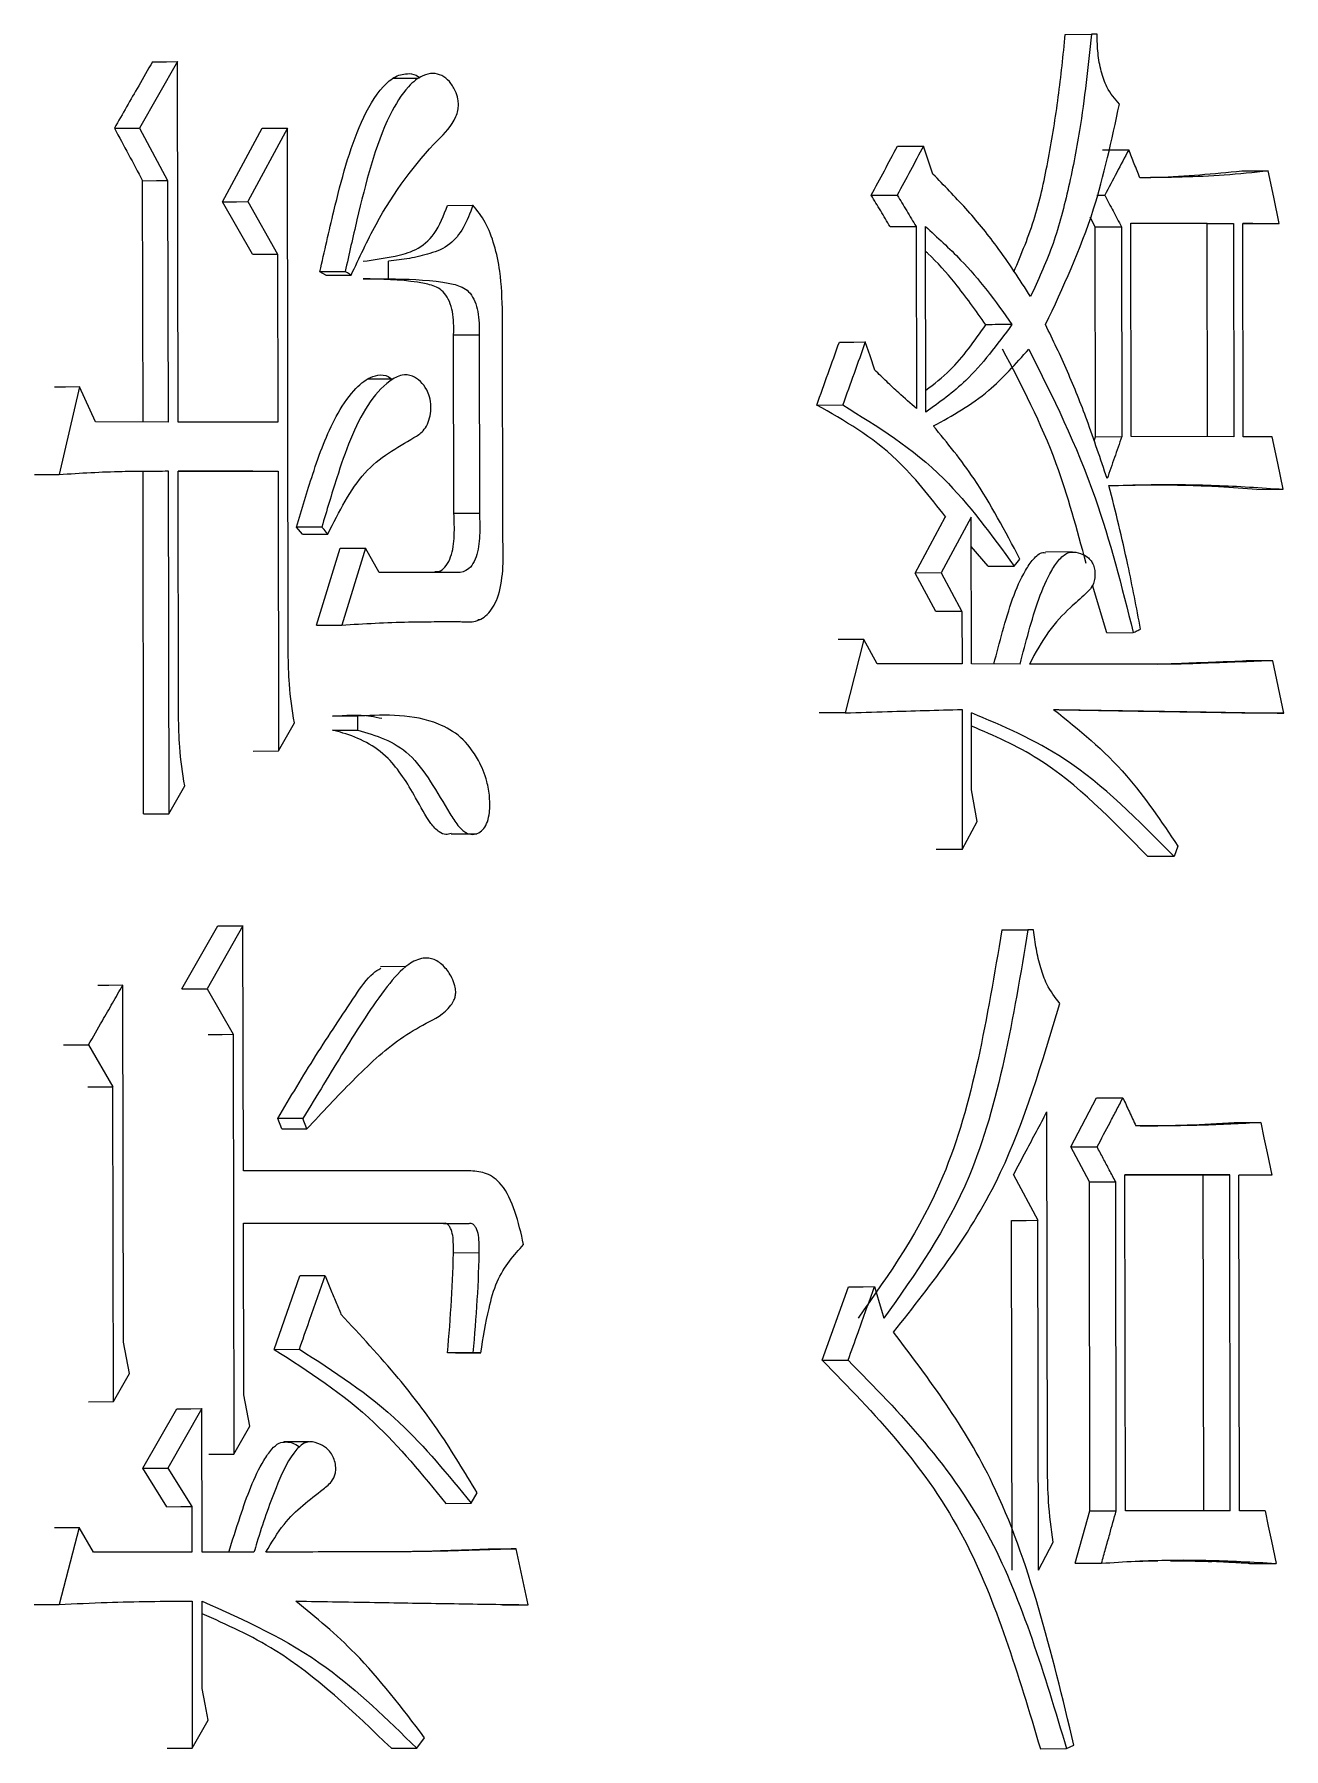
# Model space of a CAD drawing. Header units: millimetres. Extents: x 2384 to 4064, y 886 to 2074.
# Drawn here: x 2988.21 to 2992.07, y 1070.82 to 1076.12 of the extents above; entities that cross this region are included whole.
import ezdxf

# ---------------------------------------------------------------- set-up
doc = ezdxf.new("R2010")
doc.units = ezdxf.units.MM

msp = doc.modelspace()

# ---------------------------------------------------------------- linework, layer by layer
at = {"color": 7, "linetype": 'Continuous', "lineweight": 25}
for p, q in [((2991.4, 1076.1242), (2991.4811, 1076.1245)), ((2991.4983, 1076.1244), (2991.4811, 1076.1245)), ((2988.6565, 1076.0399), (2988.5389, 1075.8344)), ((2988.6584, 1074.9257), (2988.6565, 1076.0399)), ((2989.4007, 1075.9881), (2989.3218, 1075.9879)), ((2988.5389, 1075.8344), (2988.6261, 1075.6721)), ((2988.7958, 1075.6068), (2988.9183, 1075.8339)), ((2988.9962, 1075.8341), (2988.8735, 1075.607)), ((2988.9989, 1074.2115), (2988.9962, 1075.8341)), ((2988.55, 1074.9254), (2988.5487, 1075.6718)), ((2988.6261, 1075.6721), (2988.6274, 1074.9257)), ((2988.8735, 1075.607), (2988.9661, 1075.4447)), ((2991.4978, 1075.6268), (2991.522, 1075.6268)), ((2988.8883, 1075.4445), (2988.7958, 1075.6068)), ((2989.4911, 1075.5956), (2989.5697, 1075.5958)), ((2991.4924, 1075.5292), (2991.4768, 1075.5587)), ((2990.9391, 1075.5299), (2990.9401, 1074.9674)), ((2990.9692, 1074.9566), (2990.9682, 1075.5299)), ((2991.4935, 1074.8801), (2991.4924, 1075.5292)), ((2991.5736, 1075.5294), (2991.5747, 1074.8804)), ((2991.6021, 1075.5402), (2991.9202, 1075.5399)), ((2991.6033, 1074.8804), (2991.6021, 1075.5402)), ((2991.8385, 1075.5397), (2991.6021, 1075.5399)), ((2991.8385, 1075.5397), (2991.9202, 1075.5399)), ((2991.8396, 1074.8798), (2991.8385, 1075.5397)), ((2991.9202, 1075.5399), (2991.9213, 1074.8801)), ((2991.9484, 1075.5399), (2992.0611, 1075.5398)), ((2991.9495, 1074.8801), (2991.9484, 1075.5399)), ((2991.9793, 1075.5396), (2991.9484, 1075.5396)), ((2991.9793, 1075.5396), (2992.0611, 1075.5398)), ((2988.9661, 1075.4447), (2988.967, 1074.9255)), ((2989.309, 1075.3688), (2989.3089, 1075.4229)), ((2989.1149, 1075.3794), (2989.0966, 1075.3903)), ((2989.115, 1075.3794), (2989.1931, 1075.3797)), ((2989.2307, 1075.3686), (2989.309, 1075.3688)), ((2989.6622, 1074.5573), (2989.661, 1075.2604)), ((2989.51, 1075.1953), (2989.5886, 1075.1956)), ((2989.5109, 1074.6436), (2989.51, 1075.1953)), ((2989.5886, 1075.1956), (2989.5895, 1074.6439)), ((2988.3534, 1075.034), (2988.2914, 1074.7636)), ((2988.4035, 1074.9258), (2988.3534, 1075.034)), ((2989.3226, 1075.0586), (2989.2438, 1075.0583)), ((2990.6321, 1074.9782), (2990.7122, 1074.9784)), ((2988.6274, 1074.9257), (2988.4035, 1074.9258)), ((2988.967, 1074.9255), (2988.6584, 1074.9257)), ((2991.489, 1074.8673), (2991.4935, 1074.8801)), ((2991.4935, 1074.8801), (2991.5747, 1074.8804)), ((2991.9213, 1074.8801), (2991.6033, 1074.8804)), ((2992.0397, 1074.88), (2991.9495, 1074.8801)), ((2988.552, 1073.7139), (2988.5502, 1074.774)), ((2988.6276, 1074.7743), (2988.6294, 1073.7142)), ((2988.6586, 1074.7742), (2988.9672, 1074.7741)), ((2988.6599, 1074.017), (2988.6586, 1074.7742)), ((2988.8894, 1074.7738), (2988.6586, 1074.7739)), ((2988.8894, 1074.7738), (2988.9672, 1074.7741)), ((2988.9672, 1074.7741), (2988.9687, 1073.9087)), ((2991.9919, 1074.7175), (2991.9055, 1074.7229)), ((2991.9919, 1074.7175), (2992.0738, 1074.7177)), ((2989.1025, 1074.6009), (2989.0245, 1074.6007)), ((2989.0429, 1074.579), (2989.0246, 1074.6007)), ((2989.5109, 1074.6436), (2989.5895, 1074.6439)), ((2990.9361, 1074.4587), (2991.0285, 1074.6317)), ((2991.1091, 1074.632), (2991.0166, 1074.459)), ((2991.031, 1074.6317), (2991.0285, 1074.6317)), ((2991.1099, 1074.1777), (2991.1091, 1074.632)), ((2989.043, 1074.5789), (2989.121, 1074.5792)), ((2989.0862, 1074.2977), (2989.159, 1074.5357)), ((2989.2372, 1074.5359), (2989.1643, 1074.298)), ((2989.2801, 1074.4602), (2989.2372, 1074.5359)), ((2991.1615, 1074.4801), (2991.1093, 1074.5408)), ((2991.4209, 1074.5238), (2991.3393, 1074.5236)), ((2989.5111, 1074.46), (2989.2801, 1074.4602)), ((2991.0166, 1074.459), (2990.9361, 1074.4587)), ((2991, 1074.3397), (2990.9361, 1074.4587)), ((2991.0166, 1074.459), (2991.0806, 1074.3399)), ((2991.1615, 1074.4801), (2991.2423, 1074.4803)), ((2991.5287, 1074.2743), (2991.4845, 1074.4216)), ((2991.0806, 1074.3399), (2991, 1074.3397)), ((2991.0806, 1074.3399), (2991.0809, 1074.1777)), ((2989.5296, 1074.3086), (2989.4721, 1074.3084)), ((2989.5844, 1074.3154), (2989.5915, 1074.3154)), ((2990.7778, 1074.2536), (2990.7197, 1074.0265)), ((2990.8189, 1074.1779), (2990.7778, 1074.2536)), ((2991.5287, 1074.2743), (2991.6099, 1074.2746)), ((2991.0809, 1074.1777), (2990.8189, 1074.1779)), ((2991.2602, 1074.1775), (2991.1099, 1074.1777)), ((2991.7582, 1074.1771), (2991.289, 1074.1775)), ((2992.0409, 1074.1877), (2991.9591, 1074.1874)), ((2992.0749, 1074.0254), (2992.0409, 1074.1877)), ((2990.7197, 1074.0265), (2990.6396, 1074.0263)), ((2991.0811, 1074.0371), (2991.0818, 1073.6044)), ((2991.1105, 1073.7882), (2991.1101, 1074.0261)), ((2988.9687, 1073.9087), (2989.0177, 1073.9952)), ((2989.2137, 1074.0167), (2989.1355, 1074.0165)), ((2989.1356, 1073.973), (2989.2137, 1073.9733)), ((2989.2137, 1073.9733), (2989.2137, 1074.0167)), ((2988.8909, 1073.9084), (2988.9687, 1073.9087)), ((2988.6294, 1073.7142), (2988.6788, 1073.8007)), ((2991.1281, 1073.6909), (2991.1105, 1073.7882)), ((2988.552, 1073.7139), (2988.6294, 1073.7142)), ((2989.5023, 1073.6526), (2989.5814, 1073.6528)), ((2991.0818, 1073.6044), (2991.1281, 1073.6909)), ((2991.7477, 1073.6146), (2991.7364, 1073.5821)), ((2991.7364, 1073.5821), (2991.655, 1073.5819)), ((2988.6704, 1073.173), (2988.7811, 1073.3676)), ((2988.8588, 1073.3679), (2988.748, 1073.1732)), ((2988.8601, 1072.6107), (2988.8588, 1073.3679)), ((2991.2038, 1073.3552), (2991.2846, 1073.3554)), ((2991.3019, 1073.3554), (2991.2846, 1073.3554)), ((2989.3625, 1073.2418), (2989.2836, 1073.2415)), ((2988.4893, 1072.0808), (2988.4874, 1073.1842)), ((2988.748, 1073.1732), (2988.8285, 1073.0326)), ((2988.8285, 1073.0326), (2988.8307, 1071.7345)), ((2988.3048, 1073.0001), (2988.3818, 1073.0003)), ((2988.3818, 1073.0003), (2988.4568, 1072.8705)), ((2988.4585, 1071.8969), (2988.4568, 1072.8705)), ((2991.4172, 1072.6843), (2991.4969, 1072.8357)), ((2989.0444, 1072.7727), (2988.9664, 1072.7725)), ((2988.9787, 1072.7401), (2988.9664, 1072.7726)), ((2989.0567, 1072.7404), (2989.0443, 1072.7728)), ((2991.345, 1071.6895), (2991.3432, 1072.7929)), ((2991.9221, 1072.7596), (2992.0039, 1072.7598)), ((2988.9788, 1072.74), (2989.0567, 1072.7403)), ((2991.4172, 1072.6843), (2991.4983, 1072.6846)), ((2991.4746, 1072.5761), (2991.4172, 1072.6843)), ((2989.5627, 1072.6103), (2988.8601, 1072.6107)), ((2991.2398, 1072.5982), (2991.315, 1072.4575)), ((2991.9082, 1072.5977), (2991.5843, 1072.5979)), ((2991.586, 1071.5595), (2991.5843, 1072.5979)), ((2991.8265, 1072.5974), (2991.5843, 1072.5976)), ((2991.8265, 1072.5974), (2991.9082, 1072.5977)), ((2991.8283, 1071.559), (2991.8265, 1072.5974)), ((2991.9099, 1071.5592), (2991.9082, 1072.5977)), ((2992.038, 1072.5975), (2991.9364, 1072.5976)), ((2991.9382, 1071.5592), (2991.9364, 1072.5976)), ((2991.9561, 1072.5973), (2991.9364, 1072.5973)), ((2992.038, 1072.5975), (2991.9561, 1072.5973)), ((2991.4763, 1071.5593), (2991.4746, 1072.5761)), ((2991.5575, 1071.5595), (2991.5557, 1072.5763)), ((2988.8603, 1072.4484), (2989.5569, 1072.448)), ((2988.8612, 1071.9184), (2988.8603, 1072.4484)), ((2989.4783, 1072.4477), (2988.8603, 1072.4481)), ((2989.4789, 1072.4477), (2989.5575, 1072.448)), ((2991.2359, 1071.3756), (2991.2341, 1072.4573)), ((2991.3168, 1071.3758), (2991.315, 1072.4575)), ((2989.5874, 1072.3567), (2989.5083, 1072.3564)), ((2988.9554, 1072.0586), (2989.0346, 1072.2858)), ((2990.6488, 1072.0251), (2990.7302, 1072.2522)), ((2988.9553, 1072.0586), (2989.0332, 1072.0589)), ((2989.5697, 1072.0477), (2989.4911, 1072.0475)), ((2989.5153, 1072.0475), (2989.4911, 1072.0475)), ((2989.5153, 1072.0475), (2989.5939, 1072.0477)), ((2989.5939, 1072.0477), (2989.5697, 1072.0477)), ((2990.6488, 1072.0251), (2990.7289, 1072.0253)), ((2988.4585, 1071.8969), (2988.5081, 1071.9835)), ((2988.3813, 1071.8967), (2988.4585, 1071.8969)), ((2988.5492, 1071.6911), (2988.6541, 1071.8749)), ((2988.7316, 1071.8752), (2988.6266, 1071.6913)), ((2988.7324, 1071.4317), (2988.7316, 1071.8752)), ((2988.8307, 1071.7345), (2988.8799, 1071.821)), ((2989.0635, 1071.7725), (2988.9851, 1071.7722)), ((2988.6237, 1071.5721), (2988.5492, 1071.6911)), ((2988.6266, 1071.6913), (2988.7012, 1071.5723)), ((2988.7531, 1071.7342), (2988.8307, 1071.7345)), ((2989.4858, 1071.5823), (2989.5644, 1071.5826)), ((2989.5644, 1071.5826), (2989.5825, 1071.6151)), ((2988.7012, 1071.5723), (2988.7014, 1071.4317)), ((2991.4308, 1071.397), (2991.4763, 1071.5593)), ((2991.4763, 1071.5593), (2991.5575, 1071.5595)), ((2991.9099, 1071.5592), (2991.586, 1071.5595)), ((2992.0172, 1071.5591), (2991.9382, 1071.5592)), ((2988.3531, 1071.5076), (2988.291, 1071.2696)), ((2988.3969, 1071.4318), (2988.3531, 1071.5076)), ((2988.7014, 1071.4317), (2988.3969, 1071.4318)), ((2988.8929, 1071.4316), (2988.7324, 1071.4317)), ((2989.7401, 1071.2688), (2989.7036, 1071.4419)), ((2991.3168, 1071.3758), (2991.3627, 1071.4623)), ((2991.593, 1071.4023), (2991.6859, 1071.4046)), ((2991.9694, 1071.3966), (2992.0512, 1071.3968)), ((2988.7017, 1071.2802), (2988.7024, 1070.8259)), ((2988.7331, 1071.0098), (2988.7326, 1071.2801)), ((2989.6613, 1071.2686), (2989.7401, 1071.2688)), ((2988.7024, 1070.8259), (2988.7518, 1070.9124)), ((2989.3958, 1070.8255), (2989.4201, 1070.8579)), ((2988.625, 1070.8257), (2988.7024, 1070.8259)), ((2989.3174, 1070.8252), (2989.3958, 1070.8254)), ((2991.323, 1070.8238), (2991.404, 1070.8241)), ((2991.404, 1070.8241), (2991.4269, 1070.8349))]:
    msp.add_line(p, q, dxfattribs=at)
at = {"color": 7, "linetype": 'Continuous', "lineweight": 25, "flags": 128}
for points in [[(2988.579, 1076.0396), (2988.6224, 1076.0397), (2988.6565, 1076.0399)], [(2988.4616, 1075.8341), (2988.5049, 1075.8343), (2988.5389, 1075.8344)], [(2988.9183, 1075.8339), (2988.9619, 1075.834), (2988.9962, 1075.8341)], [(2990.8816, 1075.7785), (2990.9266, 1075.7786), (2990.962, 1075.7787)], [(2990.9912, 1075.6922), (2990.9766, 1075.7354), (2990.962, 1075.7787)], [(2991.5148, 1075.7671), (2991.5603, 1075.7673), (2991.5961, 1075.7674)], [(2988.5487, 1075.6718), (2988.5921, 1075.672), (2988.6261, 1075.6721)], [(2991.9453, 1075.7019), (2991.9911, 1075.702), (2992.0271, 1075.7021)], [(2992.0611, 1075.5398), (2992.0441, 1075.621), (2992.0271, 1075.7021)], [(2988.7958, 1075.6068), (2988.8393, 1075.6069), (2988.8735, 1075.607)], [(2990.8004, 1075.6271), (2990.8453, 1075.6272), (2990.8807, 1075.6273)], [(2990.8587, 1075.5297), (2990.9038, 1075.5298), (2990.9391, 1075.5299)], [(2991.4924, 1075.5292), (2991.5379, 1075.5293), (2991.5736, 1075.5294)], [(2988.8883, 1075.4445), (2988.9319, 1075.4446), (2988.9661, 1075.4447)], [(2989.1747, 1075.3905), (2989.1498, 1075.3904), (2989.1232, 1075.3904), (2989.0966, 1075.3903)], [(2990.7019, 1075.1729), (2990.7469, 1075.173), (2990.7821, 1075.1731)], [(2990.8115, 1075.0865), (2990.7968, 1075.1298), (2990.7821, 1075.1731)], [(2988.3534, 1075.034), (2988.3102, 1075.0339), (2988.2764, 1075.0338)], [(2992.0738, 1074.7177), (2992.0568, 1074.7988), (2992.0397, 1074.88)], [(2988.2145, 1074.7634), (2988.2575, 1074.7635), (2988.2914, 1074.7636)], [(2989.121, 1074.5792), (2989.1162, 1074.5848), (2989.1094, 1074.5929), (2989.1026, 1074.6009)], [(2989.159, 1074.5357), (2989.2028, 1074.5358), (2989.2372, 1074.5359)], [(2991.2424, 1074.4804), (2991.251, 1074.4912), (2991.2596, 1074.5021)], [(2989.0862, 1074.2977), (2989.1299, 1074.2979), (2989.1643, 1074.298)], [(2990.7778, 1074.2536), (2990.7329, 1074.2535), (2990.6977, 1074.2534)], [(2992.0749, 1074.0254), (2992.0291, 1074.0253), (2991.9931, 1074.0251)], [(2991.0818, 1073.6044), (2991.0367, 1073.6042), (2991.0013, 1073.6041)], [(2988.7811, 1073.3676), (2988.8246, 1073.3678), (2988.8588, 1073.3679)], [(2988.4874, 1073.1842), (2988.4442, 1073.184), (2988.4103, 1073.1839)], [(2988.6704, 1073.173), (2988.7139, 1073.1731), (2988.748, 1073.1732)], [(2988.7509, 1073.0323), (2988.7944, 1073.0325), (2988.8285, 1073.0326)], [(2988.3797, 1072.8703), (2988.4229, 1072.8704), (2988.4568, 1072.8705)], [(2991.4969, 1072.8357), (2991.5424, 1072.8358), (2991.5782, 1072.8359)], [(2992.0039, 1072.7598), (2992.0138, 1072.7128), (2992.0236, 1072.6658), (2992.038, 1072.5975)], [(2991.4746, 1072.5761), (2991.52, 1072.5762), (2991.5557, 1072.5763)], [(2991.2341, 1072.4573), (2991.2794, 1072.4574), (2991.315, 1072.4575)], [(2989.1126, 1072.286), (2989.0689, 1072.2859), (2989.0346, 1072.2858)], [(2990.7302, 1072.2522), (2990.7752, 1072.2523), (2990.8105, 1072.2524)], [(2990.8105, 1072.2524), (2990.8178, 1072.2281), (2990.8252, 1072.2037), (2990.8325, 1072.1794), (2990.8398, 1072.155)], [(2988.5081, 1071.9835), (2988.4987, 1072.0321), (2988.4893, 1072.0808)], [(2988.8799, 1071.821), (2988.8706, 1071.8697), (2988.8612, 1071.9184)], [(2988.6541, 1071.8749), (2988.6975, 1071.8751), (2988.7316, 1071.8752)], [(2988.5492, 1071.6911), (2988.5926, 1071.6912), (2988.6266, 1071.6913)], [(2988.6237, 1071.5721), (2988.6671, 1071.5722), (2988.7012, 1071.5723)], [(2992.0172, 1071.5591), (2992.027, 1071.5121), (2992.0369, 1071.4651), (2992.0512, 1071.3968)], [(2988.2761, 1071.5073), (2988.3192, 1071.5075), (2988.3531, 1071.5076)], [(2989.6249, 1071.4417), (2989.669, 1071.4418), (2989.7036, 1071.4419)], [(2991.4308, 1071.397), (2991.4763, 1071.3972), (2991.512, 1071.3973)], [(2988.2141, 1071.2694), (2988.2572, 1071.2695), (2988.291, 1071.2696)], [(2988.7518, 1070.9124), (2988.7424, 1070.9611), (2988.7331, 1071.0098)]]:
    msp.add_lwpolyline(points, dxfattribs=at)
at = {"color": 7, "linetype": 'Continuous', "lineweight": 25}
for points, knots in [([(2991.2412, 1075.39), (2991.2645, 1075.4453), (2991.3102, 1075.5535), (2991.3495, 1075.7415), (2991.3804, 1075.9302), (2991.3934, 1076.0594), (2991.4, 1076.1242)], [0, 0, 0, 0, 0.25699, 0.503052, 0.751056, 1, 1, 1, 1]), ([(2991.4811, 1076.1245), (2991.4704, 1076.0246), (2991.4528, 1075.8605), (2991.4099, 1075.6411), (2991.3626, 1075.4642), (2991.3159, 1075.3634), (2991.2928, 1075.3134)], [0, 0, 0, 0, 0.344082, 0.565383, 0.784584, 1, 1, 1, 1]), ([(2991.5672, 1075.9081), (2991.5534, 1075.9243), (2991.5302, 1075.9513), (2991.5098, 1076.0098), (2991.4997, 1076.0658), (2991.4987, 1076.1048), (2991.4983, 1076.1244)], [0, 0, 0, 0, 0.328374, 0.548346, 0.773135, 1, 1, 1, 1]), ([(2988.579, 1076.0396), (2988.5649, 1076.0149), (2988.5383, 1075.9683), (2988.4992, 1075.8998), (2988.4742, 1075.856), (2988.4616, 1075.8341)], [0, 0, 0, 0, 0.360936, 0.680468, 1, 1, 1, 1]), ([(2989.0966, 1075.3903), (2989.1107, 1075.4529), (2989.1465, 1075.6116), (2989.2005, 1075.8173), (2989.2758, 1075.9508), (2989.3299, 1075.9971), (2989.3677, 1076.0051), (2989.3944, 1076.0004), (2989.4039, 1075.9902), (2989.4052, 1075.9888)], [0, 0, 0, 0, 0.234605, 0.594292, 0.776492, 0.855579, 0.935368, 0.991378, 1, 1, 1, 1]), ([(2989.1931, 1075.3796), (2989.2181, 1075.4332), (2989.2937, 1075.5952), (2989.4082, 1075.7485), (2989.5076, 1075.8427), (2989.5236, 1075.8876), (2989.5254, 1075.9068), (2989.5229, 1075.928), (2989.5142, 1075.9539), (2989.4973, 1075.9803), (2989.4732, 1075.9991), (2989.4448, 1076.0054), (2989.4087, 1075.9971), (2989.3604, 1075.9576), (2989.2762, 1075.8206), (2989.2248, 1075.6107), (2989.1865, 1075.4444), (2989.1747, 1075.3907), (2989.1747, 1075.3905)], [0, 0, 0, 0, 0.116247, 0.351545, 0.417544, 0.429973, 0.440276, 0.450545, 0.466961, 0.490877, 0.515258, 0.540732, 0.570374, 0.616263, 0.689834, 0.900866, 0.999645, 1, 1, 1, 1]), ([(2991.339, 1075.2268), (2991.393, 1075.3417), (2991.4902, 1075.5488), (2991.5435, 1075.7974), (2991.5672, 1075.9081)], [0, 0, 0, 0, 0.554843, 1, 1, 1, 1]), ([(2988.4616, 1075.8341), (2988.4762, 1075.8071), (2988.5052, 1075.753), (2988.5342, 1075.6989), (2988.5487, 1075.6718)], [0, 0, 0, 0, 0.5, 1, 1, 1, 1]), ([(2990.8004, 1075.6271), (2990.8139, 1075.6523), (2990.841, 1075.7028), (2990.868, 1075.7533), (2990.8816, 1075.7785)], [0, 0, 0, 0, 0.500001, 1, 1, 1, 1]), ([(2990.962, 1075.7787), (2990.9485, 1075.7535), (2990.9214, 1075.703), (2990.8942, 1075.6526), (2990.8807, 1075.6273)], [0, 0, 0, 0, 0.500001, 1, 1, 1, 1]), ([(2991.5961, 1075.7674), (2991.5837, 1075.744), (2991.5591, 1075.6971), (2991.5343, 1075.6503), (2991.522, 1075.6268)], [0, 0, 0, 0, 0.500001, 1, 1, 1, 1]), ([(2991.6304, 1075.6808), (2991.6247, 1075.6953), (2991.6132, 1075.7241), (2991.6018, 1075.753), (2991.5961, 1075.7674)], [0, 0, 0, 0, 0.500002, 1, 1, 1, 1]), ([(2991.2928, 1075.3134), (2991.2586, 1075.3665), (2991.1954, 1075.4646), (2991.093, 1075.588), (2991.0252, 1075.6574), (2990.9912, 1075.6922)], [0, 0, 0, 0, 0.37017, 0.684341, 1, 1, 1, 1]), ([(2991.6301, 1075.6817), (2991.6483, 1075.6819), (2991.7103, 1075.6824), (2991.8155, 1075.6898), (2991.902, 1075.6979), (2991.9453, 1075.7019)], [0, 0, 0, 0, 0.172481, 0.586162, 1, 1, 1, 1]), ([(2992.0271, 1075.7021), (2991.9819, 1075.6971), (2991.8937, 1075.6874), (2991.7614, 1075.6822), (2991.6741, 1075.6813), (2991.6304, 1075.6808)], [0, 0, 0, 0, 0.343687, 0.671772, 1, 1, 1, 1]), ([(2990.8587, 1075.5297), (2990.849, 1075.5459), (2990.8296, 1075.5784), (2990.8101, 1075.6109), (2990.8004, 1075.6271)], [0, 0, 0, 0, 0.500001, 1, 1, 1, 1]), ([(2990.8807, 1075.6273), (2990.8904, 1075.6111), (2990.9099, 1075.5786), (2990.9294, 1075.5462), (2990.9391, 1075.5299)], [0, 0, 0, 0, 0.500001, 1, 1, 1, 1]), ([(2991.522, 1075.6268), (2991.5306, 1075.6106), (2991.5478, 1075.5781), (2991.565, 1075.5457), (2991.5736, 1075.5294)], [0, 0, 0, 0, 0.500001, 1, 1, 1, 1]), ([(2989.2306, 1075.4227), (2989.2637, 1075.4274), (2989.3182, 1075.4352), (2989.3935, 1075.4541), (2989.4549, 1075.5028), (2989.4789, 1075.5642), (2989.4911, 1075.5956)], [0, 0, 0, 0, 0.3344455, 0.5514977, 0.7710096, 1, 1, 1, 1]), ([(2989.5697, 1075.5958), (2989.5605, 1075.5716), (2989.5422, 1075.5238), (2989.4962, 1075.4675), (2989.4369, 1075.4457), (2989.3733, 1075.4305), (2989.3304, 1075.4254), (2989.3089, 1075.4229)], [0, 0, 0, 0, 0.1777081, 0.35, 0.5672223, 0.7837017, 1, 1, 1, 1]), ([(2989.661, 1075.2604), (2989.6597, 1075.3048), (2989.6575, 1075.3776), (2989.6373, 1075.4733), (2989.61, 1075.5453), (2989.583, 1075.5792), (2989.5697, 1075.5958)], [0, 0, 0, 0, 0.347259, 0.569852, 0.787887, 1, 1, 1, 1]), ([(2990.9682, 1075.5299), (2991.0048, 1075.4966), (2991.0704, 1075.4367), (2991.1595, 1075.3345), (2991.21, 1075.2628), (2991.2353, 1075.2268)], [0, 0, 0, 0, 0.385333, 0.691685, 1, 1, 1, 1]), ([(2991.1545, 1075.2266), (2991.1233, 1075.2704), (2991.0665, 1075.35), (2991.0024, 1075.4217), (2990.9708, 1075.4514), (2990.9684, 1075.4537)], [0, 0, 0, 0, 0.5295817, 0.9637422, 1, 1, 1, 1]), ([(2989.1931, 1075.3797), (2989.1915, 1075.3806), (2989.1877, 1075.3829), (2989.1815, 1075.3865), (2989.177, 1075.3892), (2989.1747, 1075.3905)], [0, 0, 0, 0, 0.254517, 0.627308, 1, 1, 1, 1]), ([(2989.51, 1075.1953), (2989.5102, 1075.2196), (2989.5108, 1075.267), (2989.4846, 1075.3312), (2989.4412, 1075.3505), (2989.3575, 1075.3656), (2989.2869, 1075.3673), (2989.2307, 1075.3686)], [0, 0, 0, 0, 0.130352, 0.254709, 0.382976, 0.510106, 1, 1, 1, 1]), ([(2989.309, 1075.3688), (2989.3652, 1075.3675), (2989.436, 1075.3659), (2989.5197, 1075.3507), (2989.5632, 1075.3314), (2989.5894, 1075.2672), (2989.5889, 1075.2198), (2989.5886, 1075.1956)], [0, 0, 0, 0, 0.490042, 0.617207, 0.745492, 0.869777, 1, 1, 1, 1]), ([(2990.9691, 1075.0237), (2990.9946, 1075.0434), (2991.0623, 1075.0954), (2991.1191, 1075.1762), (2991.1545, 1075.2266)], [0, 0, 0, 0, 0.376972, 1, 1, 1, 1]), ([(2991.2353, 1075.2268), (2991.1893, 1075.165), (2991.1077, 1075.0554), (2991.0113, 1074.9866), (2990.9692, 1074.9566)], [0, 0, 0, 0, 0.563444, 1, 1, 1, 1]), ([(2991.2353, 1075.2268), (2991.2283, 1075.2268), (2991.2144, 1075.2268), (2991.1874, 1075.2267), (2991.1675, 1075.2266), (2991.1545, 1075.2266)], [0, 0, 0, 0, 0.2593371, 0.5186742, 1, 1, 1, 1]), ([(2991.5292, 1074.7506), (2991.509, 1074.8111), (2991.4711, 1074.9247), (2991.4077, 1075.0841), (2991.362, 1075.1791), (2991.339, 1075.2268)], [0, 0, 0, 0, 0.361618, 0.679963, 1, 1, 1, 1]), ([(2990.6321, 1074.9782), (2990.6437, 1075.0106), (2990.667, 1075.0755), (2990.6903, 1075.1404), (2990.7019, 1075.1729)], [0, 0, 0, 0, 0.500001, 1, 1, 1, 1]), ([(2990.7821, 1075.1731), (2990.7705, 1075.1407), (2990.7472, 1075.0758), (2990.7239, 1075.0109), (2990.7122, 1074.9784)], [0, 0, 0, 0, 0.500001, 1, 1, 1, 1]), ([(2990.9925, 1074.9134), (2991.0509, 1074.9455), (2991.1557, 1075.0034), (2991.2469, 1075.1057), (2991.2873, 1075.1511)], [0, 0, 0, 0, 0.556662, 1, 1, 1, 1]), ([(2991.4644, 1074.4886), (2991.4361, 1074.5938), (2991.3707, 1074.8368), (2991.2659, 1075.0372), (2991.2065, 1075.1509)], [0, 0, 0, 0, 0.432866, 1, 1, 1, 1]), ([(2991.2873, 1075.1511), (2991.3611, 1075.0033), (2991.4939, 1074.7371), (2991.5742, 1074.4169), (2991.6099, 1074.2746)], [0, 0, 0, 0, 0.555385, 1, 1, 1, 1]), ([(2990.9401, 1074.9674), (2990.9218, 1074.9832), (2990.8908, 1075.0098), (2990.8483, 1075.0504), (2990.8238, 1075.0745), (2990.8115, 1075.0865)], [0, 0, 0, 0, 0.420893, 0.710402, 1, 1, 1, 1]), ([(2989.0245, 1074.6007), (2989.0407, 1074.6556), (2989.0757, 1074.7744), (2989.1308, 1074.9232), (2989.1951, 1075.021), (2989.244, 1075.0631), (2989.2837, 1075.0737), (2989.3069, 1075.0691), (2989.3168, 1075.0594), (2989.3177, 1075.0586)], [0, 0, 0, 0, 0.256053, 0.554313, 0.721098, 0.850564, 0.921548, 0.992981, 1, 1, 1, 1]), ([(2989.121, 1074.5792), (2989.1561, 1074.6489), (2989.2269, 1074.7897), (2989.3451, 1074.851), (2989.4127, 1074.893), (2989.4298, 1074.9177), (2989.4379, 1074.9445), (2989.4406, 1074.9742), (2989.4369, 1075.0029), (2989.4254, 1075.0301), (2989.4072, 1075.0526), (2989.3812, 1075.0704), (2989.3476, 1075.0737), (2989.2983, 1075.0463), (2989.2178, 1074.9538), (2989.1568, 1074.7841), (2989.1176, 1074.6516), (2989.1025, 1074.6009)], [0, 0, 0, 0, 0.175532, 0.354652, 0.388166, 0.407747, 0.427401, 0.446675, 0.466945, 0.484382, 0.511375, 0.539761, 0.574487, 0.616876, 0.705288, 0.887115, 1, 1, 1, 1]), ([(2991.031, 1074.6317), (2990.9818, 1074.6945), (2990.8617, 1074.8476), (2990.7173, 1074.9297), (2990.6321, 1074.9782)], [0, 0, 0, 0, 0.409758, 1, 1, 1, 1]), ([(2990.7122, 1074.9784), (2990.8198, 1074.9123), (2991.0136, 1074.7935), (2991.1719, 1074.5767), (2991.2423, 1074.4803)], [0, 0, 0, 0, 0.555743, 1, 1, 1, 1]), ([(2991.2596, 1074.5021), (2991.2143, 1074.5881), (2991.1338, 1074.7408), (2991.0355, 1074.8609), (2990.9925, 1074.9133)], [0, 0, 0, 0, 0.56336, 1, 1, 1, 1]), ([(2991.5747, 1074.8804), (2991.5671, 1074.8588), (2991.552, 1074.8155), (2991.5368, 1074.7723), (2991.5292, 1074.7506)], [0, 0, 0, 0, 0.500001, 1, 1, 1, 1]), ([(2988.2914, 1074.7636), (2988.3563, 1074.7677), (2988.445, 1074.7732), (2988.5569, 1074.7741), (2988.604, 1074.7742), (2988.6276, 1074.7743)], [0, 0, 0, 0, 0.578075, 0.789032, 1, 1, 1, 1]), ([(2991.535, 1074.729), (2991.5741, 1074.7301), (2991.6842, 1074.7333), (2991.8641, 1074.732), (2992.0039, 1074.7225), (2992.0738, 1074.7177)], [0, 0, 0, 0, 0.2166413, 0.6081517, 1, 1, 1, 1]), ([(2991.6328, 1074.2854), (2991.6201, 1074.3519), (2991.5994, 1074.4603), (2991.5656, 1074.6076), (2991.5452, 1074.6885), (2991.535, 1074.729)], [0, 0, 0, 0, 0.442714, 0.721209, 1, 1, 1, 1]), ([(2991.5903, 1074.7305), (2991.5912, 1074.7305), (2991.5967, 1074.7306), (2991.6525, 1074.7315), (2991.7366, 1074.7313), (2991.8155, 1074.7292), (2991.868, 1074.7268), (2991.8984, 1074.7251), (2991.9033, 1074.7248), (2991.9059, 1074.7247)], [0, 0, 0, 0, 0.042331, 0.247451, 0.479143, 0.739624, 0.857387, 0.923619, 1, 1, 1, 1]), ([(2989.4522, 1074.4631), (2989.458, 1074.4633), (2989.4707, 1074.4639), (2989.4883, 1074.4809), (2989.5061, 1074.5166), (2989.5137, 1074.575), (2989.5118, 1074.6207), (2989.5109, 1074.6436)], [0, 0, 0, 0, 0.119448, 0.262054, 0.409746, 0.702928, 1, 1, 1, 1]), ([(2989.5895, 1074.6439), (2989.5905, 1074.6209), (2989.5923, 1074.5752), (2989.5847, 1074.517), (2989.5669, 1074.4808), (2989.5432, 1074.4599), (2989.5237, 1074.46), (2989.5111, 1074.46)], [0, 0, 0, 0, 0.261231, 0.519065, 0.649006, 0.774532, 1, 1, 1, 1]), ([(2989.5295, 1074.3086), (2989.5439, 1074.3075), (2989.5727, 1074.3053), (2989.616, 1074.3256), (2989.6506, 1074.3833), (2989.6643, 1074.4673), (2989.6629, 1074.5271), (2989.6622, 1074.5573)], [0, 0, 0, 0, 0.177715, 0.356357, 0.541048, 0.768767, 1, 1, 1, 1]), ([(2991.1794, 1074.1773), (2991.1882, 1074.2109), (2991.215, 1074.3122), (2991.2514, 1074.4314), (2991.3006, 1074.5024), (2991.323, 1074.5233), (2991.3365, 1074.522), (2991.3393, 1074.5217)], [0, 0, 0, 0, 0.242968, 0.731633, 0.849714, 0.968727, 1, 1, 1, 1]), ([(2991.2602, 1074.1775), (2991.269, 1074.2112), (2991.2958, 1074.3126), (2991.3323, 1074.4305), (2991.3815, 1074.5035), (2991.4103, 1074.5262), (2991.4408, 1074.5225), (2991.4638, 1074.5132), (2991.4794, 1074.4982), (2991.4873, 1074.4838), (2991.4914, 1074.4664), (2991.4921, 1074.4479), (2991.4891, 1074.4303), (2991.4798, 1074.4102), (2991.454, 1074.386), (2991.4076, 1074.346), (2991.3453, 1074.2806), (2991.308, 1074.2123), (2991.289, 1074.1775)], [0, 0, 0, 0, 0.104455, 0.314538, 0.365413, 0.416689, 0.461691, 0.509286, 0.529557, 0.546773, 0.564037, 0.580954, 0.598429, 0.614262, 0.652197, 0.737834, 0.86664, 1, 1, 1, 1]), ([(2989.1643, 1074.298), (2989.2331, 1074.302), (2989.3285, 1074.3075), (2989.4501, 1074.3085), (2989.5031, 1074.3086), (2989.5295, 1074.3086)], [0, 0, 0, 0, 0.563388, 0.781688, 1, 1, 1, 1]), ([(2991.61, 1074.2746), (2991.6138, 1074.2764), (2991.6214, 1074.28), (2991.629, 1074.2836), (2991.6328, 1074.2854)], [0, 0, 0, 0, 0.500003, 1, 1, 1, 1]), ([(2989.0177, 1073.9952), (2989.0115, 1074.035), (2989.0005, 1074.1061), (2988.9994, 1074.1793), (2988.9989, 1074.2115)], [0, 0, 0, 0, 0.558835, 1, 1, 1, 1]), ([(2991.6849, 1074.1772), (2991.7134, 1074.1782), (2991.7734, 1074.1805), (2991.8648, 1074.1839), (2991.9277, 1074.1863), (2991.9591, 1074.1874)], [0, 0, 0, 0, 0.309982, 0.65499, 1, 1, 1, 1]), ([(2992.0409, 1074.1877), (2992.01, 1074.1865), (2991.9475, 1074.1842), (2991.8533, 1074.1807), (2991.7899, 1074.1783), (2991.7582, 1074.1771)], [0, 0, 0, 0, 0.329553, 0.664776, 1, 1, 1, 1]), ([(2988.6788, 1073.8007), (2988.6726, 1073.8404), (2988.6615, 1073.9116), (2988.6604, 1073.9847), (2988.6599, 1074.017)], [0, 0, 0, 0, 0.5588348, 1, 1, 1, 1]), ([(2989.1355, 1074.0165), (2989.175, 1074.019), (2989.2262, 1074.0224), (2989.2766, 1074.0122), (2989.2881, 1074.0098)], [0, 0, 0, 0, 0.771611, 1, 1, 1, 1]), ([(2989.2137, 1073.9733), (2989.2697, 1073.9567), (2989.3828, 1073.923), (2989.4663, 1073.7656), (2989.5211, 1073.6793), (2989.5447, 1073.6554), (2989.5678, 1073.6487), (2989.5872, 1073.6539), (2989.6037, 1073.6675), (2989.6155, 1073.6897), (2989.6221, 1073.7237), (2989.6221, 1073.7669), (2989.6123, 1073.8238), (2989.5834, 1073.8911), (2989.5329, 1073.9568), (2989.4093, 1074.0249), (2989.2994, 1074.0202), (2989.2157, 1074.0168), (2989.2137, 1074.0167)], [0, 0, 0, 0, 0.166504, 0.336724, 0.370752, 0.398964, 0.419703, 0.440426, 0.457689, 0.47508, 0.493882, 0.523591, 0.555072, 0.603251, 0.674686, 0.747919, 0.993855, 1, 1, 1, 1]), ([(2990.7197, 1074.0265), (2990.7633, 1074.0278), (2990.8456, 1074.0302), (2990.9661, 1074.0337), (2991.0428, 1074.0359), (2991.0811, 1074.0371)], [0, 0, 0, 0, 0.360863, 0.680431, 1, 1, 1, 1]), ([(2991.7364, 1073.5821), (2991.6264, 1073.6936), (2991.4308, 1073.8917), (2991.2077, 1073.9852), (2991.1101, 1074.0261)], [0, 0, 0, 0, 0.562636, 1, 1, 1, 1]), ([(2991.3641, 1074.0368), (2991.4077, 1074.0361), (2991.5388, 1074.034), (2991.7765, 1074.0301), (2991.9686, 1074.0271), (2992.0749, 1074.0254)], [0, 0, 0, 0, 0.1825466, 0.547641, 1, 1, 1, 1]), ([(2991.3641, 1074.0368), (2991.4417, 1073.9747), (2991.5812, 1073.8631), (2991.6966, 1073.691), (2991.7477, 1073.6146)], [0, 0, 0, 0, 0.556097, 1, 1, 1, 1]), ([(2991.9931, 1074.0251), (2991.9507, 1074.0258), (2991.8234, 1074.0279), (2991.6149, 1074.0314), (2991.4471, 1074.034), (2991.3657, 1074.0353)], [0, 0, 0, 0, 0.204628, 0.613887, 1, 1, 1, 1]), ([(2989.5023, 1073.653), (2989.4967, 1073.6516), (2989.4843, 1073.6485), (2989.4618, 1073.6583), (2989.4289, 1073.6957), (2989.3836, 1073.7834), (2989.3036, 1073.9092), (2989.2058, 1073.9545), (2989.1464, 1073.9702), (2989.1356, 1073.973)], [0, 0, 0, 0, 0.038881, 0.087592, 0.158237, 0.316756, 0.581174, 0.923861, 1, 1, 1, 1]), ([(2991.655, 1073.5819), (2991.5455, 1073.6949), (2991.3748, 1073.8711), (2991.18, 1073.9555), (2991.1102, 1073.9858)], [0, 0, 0, 0, 0.641526, 1, 1, 1, 1]), ([(2991.2038, 1073.3552), (2991.1587, 1073.0842), (2991.0794, 1072.6076), (2990.856, 1072.2913), (2990.7596, 1072.1548)], [0, 0, 0, 0, 0.568544, 1, 1, 1, 1]), ([(2991.2846, 1073.3554), (2991.2395, 1073.0844), (2991.16, 1072.6077), (2990.9364, 1072.2915), (2990.8398, 1072.155)], [0, 0, 0, 0, 0.568428, 1, 1, 1, 1]), ([(2991.3829, 1073.1282), (2991.3686, 1073.1466), (2991.345, 1073.1772), (2991.3229, 1073.2382), (2991.3097, 1073.2952), (2991.3045, 1073.3352), (2991.3019, 1073.3554)], [0, 0, 0, 0, 0.329917, 0.550134, 0.774051, 1, 1, 1, 1]), ([(2988.9665, 1072.7725), (2989.0054, 1072.838), (2989.0833, 1072.969), (2989.1818, 1073.1155), (2989.2471, 1073.2138), (2989.2767, 1073.2321), (2989.2848, 1073.237)], [0, 0, 0, 0, 0.390118, 0.780288, 0.940139, 1, 1, 1, 1]), ([(2989.0567, 1072.7403), (2989.1035, 1072.7906), (2989.197, 1072.8912), (2989.3194, 1073.0059), (2989.4241, 1073.0679), (2989.4843, 1073.0959), (2989.5105, 1073.1353), (2989.5157, 1073.1502), (2989.5169, 1073.166), (2989.5137, 1073.1861), (2989.5026, 1073.214), (2989.4812, 1073.2439), (2989.4504, 1073.2668), (2989.4116, 1073.2706), (2989.3595, 1073.2464), (2989.2759, 1073.149), (2989.1713, 1072.9824), (2989.0868, 1072.8427), (2989.0444, 1072.7727)], [0, 0, 0, 0, 0.145891, 0.291849, 0.364927, 0.438142, 0.44971, 0.457489, 0.465326, 0.474777, 0.490325, 0.518028, 0.547422, 0.577066, 0.617258, 0.685726, 0.842509, 1, 1, 1, 1]), ([(2988.3818, 1073.0003), (2988.396, 1073.0251), (2988.4207, 1073.068), (2988.4559, 1073.1293), (2988.4769, 1073.1659), (2988.4874, 1073.1842)], [0, 0, 0, 0, 0.403163, 0.701581, 1, 1, 1, 1]), ([(2990.8691, 1072.1117), (2990.9893, 1072.263), (2991.2074, 1072.5375), (2991.3285, 1072.9452), (2991.3829, 1073.1282)], [0, 0, 0, 0, 0.5512472, 1, 1, 1, 1]), ([(2991.4983, 1072.6846), (2991.5117, 1072.7098), (2991.5316, 1072.7476), (2991.5582, 1072.7981), (2991.5715, 1072.8233), (2991.5782, 1072.8359)], [0, 0, 0, 0, 0.5, 0.75, 1, 1, 1, 1]), ([(2991.5782, 1072.8359), (2991.5815, 1072.8287), (2991.5882, 1072.8143), (2991.5982, 1072.7926), (2991.6082, 1072.771), (2991.6149, 1072.7566), (2991.6183, 1072.7494)], [0, 0, 0, 0, 0.25, 0.5, 0.75, 1, 1, 1, 1]), ([(2991.2398, 1072.5982), (2991.2529, 1072.6229), (2991.2767, 1072.6677), (2991.3112, 1072.7326), (2991.3325, 1072.7728), (2991.3432, 1072.7929)], [0, 0, 0, 0, 0.380765, 0.690382, 1, 1, 1, 1]), ([(2992.0039, 1072.7598), (2991.9424, 1072.7564), (2991.8477, 1072.7511), (2991.7189, 1072.7495), (2991.6518, 1072.7494), (2991.6183, 1072.7494)], [0, 0, 0, 0, 0.480633, 0.740306, 1, 1, 1, 1]), ([(2991.6316, 1072.7494), (2991.6801, 1072.75), (2991.7773, 1072.7512), (2991.8738, 1072.7568), (2991.9221, 1072.7596)], [0, 0, 0, 0, 0.499015, 1, 1, 1, 1]), ([(2991.5557, 1072.5763), (2991.5492, 1072.5887), (2991.5364, 1072.6129), (2991.5172, 1072.649), (2991.5046, 1072.6727), (2991.4983, 1072.6846)], [0, 0, 0, 0, 0.342692, 0.671346, 1, 1, 1, 1]), ([(2989.7262, 1072.383), (2989.7182, 1072.4175), (2989.7026, 1072.4854), (2989.6647, 1072.5685), (2989.6125, 1072.6062), (2989.5792, 1072.6089), (2989.5627, 1072.6103)], [0, 0, 0, 0, 0.291823, 0.574939, 0.78881, 1, 1, 1, 1]), ([(2989.4911, 1072.0475), (2989.5001, 1072.1566), (2989.5098, 1072.275), (2989.509, 1072.4039), (2989.5039, 1072.4259), (2989.4969, 1072.4398), (2989.4907, 1072.4463), (2989.4842, 1072.4489), (2989.4804, 1072.448), (2989.4784, 1072.4476)], [0, 0, 0, 0, 0.767788, 0.83255, 0.895423, 0.926444, 0.956376, 0.977342, 1, 1, 1, 1]), ([(2989.5569, 1072.4478), (2989.5589, 1072.4483), (2989.5628, 1072.4491), (2989.5693, 1072.4465), (2989.5755, 1072.44), (2989.5826, 1072.4261), (2989.5876, 1072.4041), (2989.5884, 1072.2752), (2989.5787, 1072.1569), (2989.5697, 1072.0477)], [0, 0, 0, 0, 0.022685, 0.043674, 0.073631, 0.104665, 0.167541, 0.232295, 1, 1, 1, 1]), ([(2989.5939, 1072.0477), (2989.6014, 1072.094), (2989.6137, 1072.1697), (2989.6411, 1072.2701), (2989.6815, 1072.3332), (2989.7114, 1072.3665), (2989.7262, 1072.383)], [0, 0, 0, 0, 0.348609, 0.571047, 0.787247, 1, 1, 1, 1]), ([(2989.0333, 1072.0589), (2989.0434, 1072.0879), (2989.0617, 1072.1403), (2989.0882, 1072.2161), (2989.1045, 1072.2627), (2989.1126, 1072.286)], [0, 0, 0, 0, 0.384003, 0.692002, 1, 1, 1, 1]), ([(2989.1126, 1072.286), (2989.1184, 1072.2721), (2989.1294, 1072.2453), (2989.1458, 1072.2056), (2989.1565, 1072.1799), (2989.1618, 1072.167)], [0, 0, 0, 0, 0.350983, 0.675492, 1, 1, 1, 1]), ([(2990.7289, 1072.0253), (2990.7392, 1072.0538), (2990.7579, 1072.106), (2990.7851, 1072.1817), (2990.802, 1072.2288), (2990.8105, 1072.2524)], [0, 0, 0, 0, 0.376897, 0.688448, 1, 1, 1, 1]), ([(2989.5825, 1071.6151), (2989.5445, 1071.6783), (2989.4685, 1071.8047), (2989.3274, 1071.9888), (2989.2217, 1072.1024), (2989.1618, 1072.167)], [0, 0, 0, 0, 0.301686, 0.603479, 1, 1, 1, 1]), ([(2991.4269, 1070.8349), (2991.3573, 1071.1225), (2991.2346, 1071.6296), (2990.9795, 1071.9661), (2990.8691, 1072.1117)], [0, 0, 0, 0, 0.567325, 1, 1, 1, 1]), ([(2988.9553, 1072.0586), (2989.0614, 1071.9907), (2989.2521, 1071.8686), (2989.414, 1071.6703), (2989.4858, 1071.5823)], [0, 0, 0, 0, 0.556316, 1, 1, 1, 1]), ([(2989.0333, 1072.0589), (2989.1395, 1071.9909), (2989.3304, 1071.8688), (2989.4925, 1071.6705), (2989.5644, 1071.5826)], [0, 0, 0, 0, 0.556366, 1, 1, 1, 1]), ([(2990.6488, 1072.0251), (2990.8094, 1071.861), (2991.1018, 1071.5624), (2991.2543, 1071.0533), (2991.323, 1070.8238)], [0, 0, 0, 0, 0.549348, 1, 1, 1, 1]), ([(2990.7289, 1072.0253), (2990.8897, 1071.8613), (2991.1824, 1071.5628), (2991.3352, 1071.0535), (2991.404, 1070.8241)], [0, 0, 0, 0, 0.549466, 1, 1, 1, 1]), ([(2988.8151, 1071.4313), (2988.8266, 1071.4681), (2988.8575, 1071.5673), (2988.899, 1071.6801), (2988.9453, 1071.7492), (2988.9694, 1071.7703), (2988.9987, 1071.7741), (2989.0206, 1071.7674), (2989.0331, 1071.7567), (2989.0339, 1071.756)], [0, 0, 0, 0, 0.23351, 0.629141, 0.72903, 0.806133, 0.871465, 0.992132, 1, 1, 1, 1]), ([(2988.9298, 1071.4316), (2988.9478, 1071.4617), (2988.9978, 1071.5457), (2989.0753, 1071.6004), (2989.1305, 1071.6448), (2989.1424, 1071.6662), (2989.1456, 1071.68), (2989.1459, 1071.6962), (2989.1427, 1071.7142), (2989.1351, 1071.7331), (2989.1205, 1071.7523), (2989.0965, 1071.7661), (2989.0688, 1071.7759), (2989.0393, 1071.7659), (2988.9999, 1071.7219), (2988.953, 1071.616), (2988.9165, 1071.5095), (2988.8959, 1071.4414), (2988.8929, 1071.4316)], [0, 0, 0, 0, 0.116871, 0.325816, 0.377763, 0.393042, 0.405913, 0.418739, 0.43816, 0.458042, 0.481142, 0.522235, 0.572498, 0.606835, 0.655416, 0.785822, 0.968991, 1, 1, 1, 1]), ([(2991.3627, 1071.4623), (2991.357, 1071.5042), (2991.3468, 1071.579), (2991.3456, 1071.6557), (2991.345, 1071.6895)], [0, 0, 0, 0, 0.5590432, 1, 1, 1, 1]), ([(2991.512, 1071.3973), (2991.5162, 1071.4123), (2991.5246, 1071.4423), (2991.5398, 1071.4964), (2991.5507, 1071.5354), (2991.5575, 1071.5595)], [0, 0, 0, 0, 0.277504, 0.555008, 1, 1, 1, 1]), ([(2989.7036, 1071.4419), (2989.6168, 1071.4387), (2989.4455, 1071.4323), (2989.1875, 1071.4324), (2989.0157, 1071.4318), (2988.9298, 1071.4315)], [0, 0, 0, 0, 0.339409, 0.669697, 1, 1, 1, 1]), ([(2989.3217, 1071.4331), (2989.3626, 1071.4337), (2989.4254, 1071.4347), (2989.4988, 1071.4371), (2989.5423, 1071.4386), (2989.5694, 1071.4396), (2989.5969, 1071.4406), (2989.6136, 1071.4412), (2989.6249, 1071.4417)], [0, 0, 0, 0, 0.403872, 0.61908, 0.726684, 0.834288, 0.888089, 1, 1, 1, 1]), ([(2991.512, 1071.3973), (2991.5467, 1071.3996), (2991.6546, 1071.4068), (2991.8348, 1071.409), (2991.9791, 1071.4009), (2992.0512, 1071.3968)], [0, 0, 0, 0, 0.192147, 0.59577, 1, 1, 1, 1]), ([(2991.7249, 1071.4051), (2991.7481, 1071.4049), (2991.7826, 1071.4047), (2991.8198, 1071.4037), (2991.8368, 1071.4032), (2991.8473, 1071.4028), (2991.8507, 1071.4027), (2991.853, 1071.4026)], [0, 0, 0, 0, 0.449193, 0.669345, 0.771404, 0.84623, 1, 1, 1, 1]), ([(2991.9694, 1071.3966), (2991.9638, 1071.3969), (2991.9553, 1071.3973), (2991.9412, 1071.3981), (2991.9299, 1071.3987), (2991.9186, 1071.3993), (2991.9073, 1071.3999), (2991.896, 1071.4005), (2991.8847, 1071.4011), (2991.8734, 1071.4016), (2991.8627, 1071.4022), (2991.8548, 1071.4025), (2991.8526, 1071.4026)], [0, 0, 0, 0, 0.145097, 0.217646, 0.362743, 0.435292, 0.50784, 0.652938, 0.725486, 0.798035, 0.943132, 1, 1, 1, 1]), ([(2988.291, 1071.2696), (2988.3404, 1071.2721), (2988.4338, 1071.2767), (2988.5706, 1071.2796), (2988.658, 1071.28), (2988.7017, 1071.2802)], [0, 0, 0, 0, 0.3593273, 0.679648, 1, 1, 1, 1]), ([(2988.7326, 1071.2801), (2988.8636, 1071.2216), (2989.0988, 1071.1164), (2989.3046, 1070.9148), (2989.3958, 1070.8254)], [0, 0, 0, 0, 0.556928, 1, 1, 1, 1]), ([(2989.0223, 1071.2801), (2989.109, 1071.2787), (2989.2729, 1071.276), (2989.5121, 1071.2723), (2989.6641, 1071.27), (2989.7401, 1071.2688)], [0, 0, 0, 0, 0.359691, 0.679842, 1, 1, 1, 1]), ([(2989.4201, 1070.8579), (2989.3507, 1070.9494), (2989.2273, 1071.1118), (2989.0846, 1071.2289), (2989.0223, 1071.28)], [0, 0, 0, 0, 0.562943, 1, 1, 1, 1]), ([(2989.3174, 1070.8252), (2989.201, 1070.9373), (2989.0172, 1071.1143), (2988.809, 1071.207), (2988.7327, 1071.241)], [0, 0, 0, 0, 0.633501, 1, 1, 1, 1])]:
    msp.add_open_spline(points, degree=3, knots=knots, dxfattribs=at)

doc.saveas('drawing.dxf')
